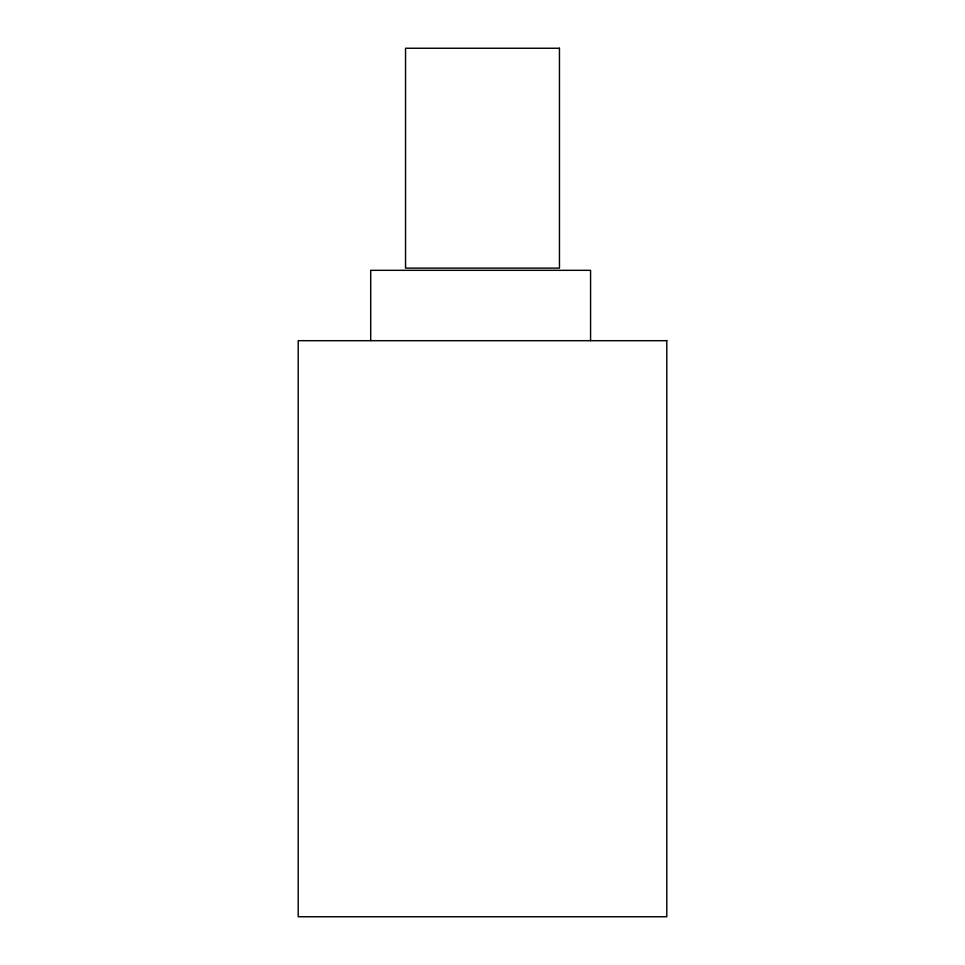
<?xml version="1.0" encoding="UTF-8"?>
<svg xmlns="http://www.w3.org/2000/svg" width="965" height="965" viewBox="0 0 965 965"><rect width="100%" height="100%" fill="white"/><g stroke="black" fill="none" stroke-linecap="round" stroke-linejoin="round"><path stroke-width="1.45" d="M590.568 340.681L590.568 270.321L370.705 270.321L370.705 340.681M559.459 48.25L405.541 48.25L405.541 268.125L559.459 268.125L559.459 48.25M666.791 340.681L298.209 340.681L298.209 916.75L666.791 916.75L666.791 340.681"/></g></svg>
